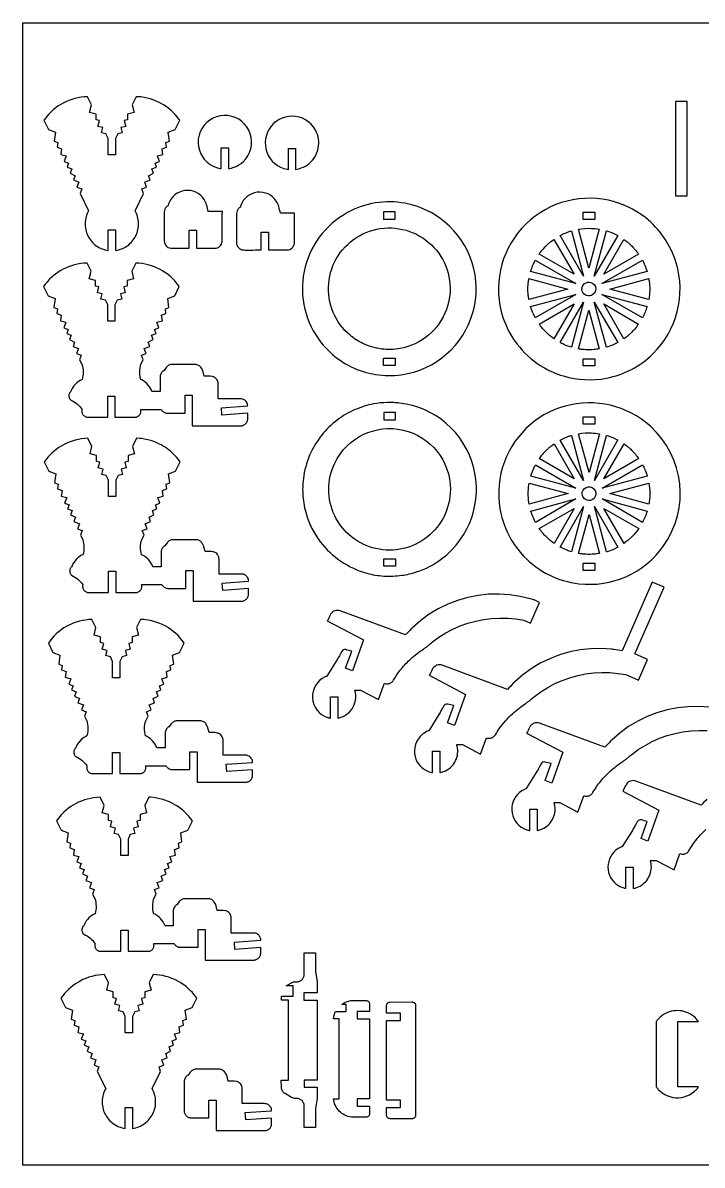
# Model space of a CAD drawing. Extents: x -4.2 to 32, y 14.1 to 33.8.
# Drawn here: x -4.23 to 7.45, y 14.14 to 33.79 of the extents above; entities that cross this region are included whole.
import ezdxf

# ---------------------------------------------------------------- set-up
doc = ezdxf.new("R2010")
doc.units = 0
doc.header["$MEASUREMENT"] = 0
doc.layers.get('0').update_dxf_attribs({"linetype": 'CONTINUOUS'})
doc.layers.add('SECTIONCUTEDGES', color=18, linetype='CONTINUOUS')

msp = doc.modelspace()

# ---------------------------------------------------------------- linework, layer by layer
msp.add_lwpolyline([(32.02, 33.787), (32.02, 14.136), (-4.234, 14.136), (-4.234, 33.787)], close=True)
at = {"layer": 'SECTIONCUTEDGES'}
for points in [[(-3.089, 30.075), (-3.073, 30.052), (-3.055, 30.03), (-3.037, 30.009), (-3.017, 29.99), (-2.996, 29.971), (-2.974, 29.954), (-2.951, 29.939), (-2.927, 29.925), (-2.902, 29.912), (-2.876, 29.901), (-2.85, 29.891), (-2.823, 29.883), (-2.795, 29.877), (-2.767, 29.872), (-2.767, 30.229), (-2.642, 30.229), (-2.642, 29.872), (-2.614, 29.877), (-2.586, 29.883), (-2.559, 29.891), (-2.533, 29.901), (-2.507, 29.912), (-2.483, 29.925), (-2.459, 29.939), (-2.436, 29.954), (-2.414, 29.971), (-2.393, 29.99), (-2.373, 30.009), (-2.354, 30.03), (-2.336, 30.052), (-2.32, 30.075), (-2.305, 30.099), (-2.292, 30.124), (-2.28, 30.15), (-2.27, 30.177), (-2.262, 30.204), (-2.255, 30.231), (-2.25, 30.258), (-2.247, 30.286), (-2.245, 30.314), (-2.245, 30.342), (-2.247, 30.37), (-2.25, 30.397), (-2.255, 30.425), (-2.262, 30.452), (-2.271, 30.478), (-2.281, 30.505), (-2.292, 30.531), (-2.306, 30.556), (-2.159, 30.853), (-2.187, 30.93), (-2.106, 30.96), (-2.138, 31.049), (-2.045, 31.084), (-2.072, 31.158), (-1.987, 31.2), (-2.015, 31.275), (-1.936, 31.304), (-1.962, 31.376), (-1.886, 31.404), (-1.921, 31.498), (-1.828, 31.522), (-1.841, 31.62), (-1.765, 31.649), (-1.776, 31.728), (-1.714, 31.751), (-1.735, 31.906), (-1.615, 31.951), (-1.536, 32.111), (-1.551, 32.132), (-1.581, 32.171), (-1.614, 32.209), (-1.649, 32.246), (-1.685, 32.28), (-1.723, 32.312), (-1.763, 32.342), (-1.805, 32.371), (-1.826, 32.384), (-1.866, 32.406), (-1.89, 32.419), (-1.94, 32.442), (-1.991, 32.462), (-2.043, 32.479), (-2.096, 32.493), (-2.149, 32.504), (-2.204, 32.512), (-2.258, 32.516), (-2.286, 32.517), (-2.356, 32.377), (-2.323, 32.247), (-2.433, 32.219), (-2.433, 32.119), (-2.49, 32.105), (-2.465, 32.007), (-2.549, 31.986), (-2.526, 31.896), (-2.603, 31.876), (-2.642, 31.797), (-2.642, 31.516), (-2.767, 31.516), (-2.767, 31.797), (-2.806, 31.876), (-2.883, 31.896), (-2.86, 31.986), (-2.944, 32.007), (-2.919, 32.105), (-2.976, 32.119), (-2.976, 32.219), (-3.086, 32.247), (-3.054, 32.377), (-3.123, 32.517), (-3.178, 32.514), (-3.233, 32.508), (-3.287, 32.499), (-3.34, 32.486), (-3.393, 32.471), (-3.444, 32.452), (-3.494, 32.431), (-3.544, 32.406), (-3.583, 32.384), (-3.626, 32.357), (-3.666, 32.328), (-3.705, 32.296), (-3.743, 32.263), (-3.761, 32.246), (-3.795, 32.209), (-3.828, 32.171), (-3.858, 32.132), (-3.873, 32.111), (-3.794, 31.951), (-3.674, 31.906), (-3.695, 31.751), (-3.633, 31.728), (-3.644, 31.649), (-3.568, 31.62), (-3.581, 31.522), (-3.488, 31.498), (-3.523, 31.404), (-3.447, 31.376), (-3.474, 31.304), (-3.395, 31.275), (-3.422, 31.2), (-3.337, 31.158), (-3.365, 31.084), (-3.271, 31.049), (-3.304, 30.96), (-3.222, 30.93), (-3.25, 30.853), (-3.103, 30.556), (-3.117, 30.531), (-3.129, 30.505), (-3.139, 30.478), (-3.147, 30.452), (-3.154, 30.425), (-3.159, 30.397), (-3.162, 30.37), (-3.164, 30.342), (-3.164, 30.314), (-3.162, 30.286), (-3.159, 30.258), (-3.154, 30.231), (-3.147, 30.204), (-3.139, 30.177), (-3.129, 30.15), (-3.117, 30.124), (-3.104, 30.099)], [(6.99, 30.812), (7.19, 30.812), (7.19, 32.437), (6.99, 32.437)], [(1.968, 30.535), (1.968, 30.41), (2.167, 30.41), (2.167, 30.535)], [(5.4, 30.405), (5.4, 30.53), (5.599, 30.53), (5.599, 30.405)], [(-3.424, 27.314), (-3.418, 27.306), (-3.411, 27.298), (-3.382, 27.284), (-3.354, 27.269), (-3.328, 27.251), (-3.303, 27.232), (-3.279, 27.211), (-3.257, 27.188), (-3.236, 27.164), (-3.217, 27.138), (-3.219, 27.128), (-3.221, 27.117), (-3.221, 27.107), (-3.22, 27.096), (-3.219, 27.086), (-3.216, 27.076), (-3.212, 27.066), (-3.208, 27.056), (-3.202, 27.047), (-3.195, 27.039), (-3.188, 27.031), (-3.18, 27.024), (-3.171, 27.018), (-3.162, 27.013), (-3.152, 27.009), (-3.142, 27.006), (-2.775, 27.006), (-2.775, 27.367), (-2.65, 27.367), (-2.65, 27.006), (-2.283, 27.006), (-2.272, 27.009), (-2.262, 27.013), (-2.253, 27.018), (-2.244, 27.024), (-2.236, 27.031), (-2.229, 27.039), (-2.222, 27.047), (-2.217, 27.056), (-2.212, 27.066), (-2.208, 27.076), (-2.205, 27.086), (-2.204, 27.096), (-2.203, 27.107), (-2.204, 27.117), (-2.205, 27.128), (-2.208, 27.138), (-1.857, 27.138), (-1.851, 27.128), (-1.843, 27.118), (-1.835, 27.109), (-1.826, 27.101), (-1.817, 27.094), (-1.807, 27.088), (-1.796, 27.083), (-1.784, 27.079), (-1.772, 27.075), (-1.76, 27.074), (-1.747, 27.073), (-1.446, 27.073), (-1.446, 27.381), (-1.321, 27.381), (-1.321, 26.854), (-0.492, 26.854), (-0.479, 26.854), (-0.467, 26.856), (-0.455, 26.859), (-0.444, 26.863), (-0.433, 26.869), (-0.422, 26.875), (-0.413, 26.882), (-0.404, 26.89), (-0.396, 26.899), (-0.389, 26.909), (-0.383, 26.919), (-0.377, 26.93), (-0.373, 26.941), (-0.37, 26.953), (-0.368, 26.965), (-0.368, 26.978), (-0.368, 27.07), (-0.812, 27.038), (-0.821, 27.164), (-0.368, 27.197), (-0.369, 27.213), (-0.372, 27.229), (-0.377, 27.244), (-0.384, 27.258), (-0.393, 27.271), (-0.403, 27.284), (-0.415, 27.294), (-0.428, 27.303), (-0.443, 27.31), (-0.458, 27.315), (-0.474, 27.318), (-0.49, 27.32), (-0.876, 27.32), (-0.876, 27.58), (-0.876, 27.592), (-0.878, 27.604), (-0.881, 27.615), (-0.884, 27.625), (-0.889, 27.636), (-0.9, 27.654), (-0.915, 27.671), (-0.932, 27.685), (-0.942, 27.69), (-0.952, 27.695), (-0.963, 27.699), (-0.974, 27.702), (-1.013, 27.707), (-1.116, 27.707), (-1.141, 27.808), (-1.165, 27.849), (-1.174, 27.863), (-1.185, 27.875), (-1.197, 27.885), (-1.211, 27.894), (-1.225, 27.901), (-1.24, 27.906), (-1.256, 27.91), (-1.273, 27.911), (-1.668, 27.911), (-1.682, 27.91), (-1.697, 27.907), (-1.711, 27.903), (-1.724, 27.897), (-1.736, 27.89), (-1.748, 27.881), (-1.759, 27.871), (-1.768, 27.86), (-1.806, 27.808), (-1.824, 27.796), (-1.836, 27.785), (-1.846, 27.773), (-1.855, 27.76), (-1.862, 27.745), (-1.868, 27.73), (-1.871, 27.714), (-1.872, 27.698), (-1.872, 27.445), (-2.014, 27.445), (-2.028, 27.479), (-2.045, 27.511), (-2.055, 27.526), (-2.077, 27.555), (-2.102, 27.581), (-2.129, 27.605), (-2.159, 27.626), (-2.191, 27.644), (-2.208, 27.652), (-2.216, 27.684), (-2.219, 27.701), (-2.223, 27.733), (-2.224, 27.75), (-2.225, 27.783), (-2.224, 27.816), (-2.22, 27.848), (-2.213, 27.881), (-2.205, 27.913), (-2.166, 27.991), (-2.195, 28.068), (-2.113, 28.098), (-2.146, 28.186), (-2.052, 28.221), (-2.08, 28.296), (-1.994, 28.338), (-2.022, 28.412), (-1.943, 28.442), (-1.97, 28.513), (-1.894, 28.542), (-1.929, 28.636), (-1.835, 28.659), (-1.849, 28.758), (-1.773, 28.786), (-1.784, 28.866), (-1.722, 28.889), (-1.743, 29.044), (-1.623, 29.089), (-1.544, 29.249), (-1.573, 29.289), (-1.605, 29.328), (-1.621, 29.347), (-1.656, 29.383), (-1.692, 29.418), (-1.731, 29.45), (-1.771, 29.48), (-1.791, 29.494), (-1.834, 29.521), (-1.873, 29.544), (-1.922, 29.568), (-1.973, 29.59), (-2.024, 29.609), (-2.077, 29.624), (-2.13, 29.637), (-2.184, 29.646), (-2.238, 29.652), (-2.293, 29.655), (-2.363, 29.514), (-2.33, 29.385), (-2.441, 29.357), (-2.441, 29.257), (-2.497, 29.243), (-2.473, 29.145), (-2.556, 29.123), (-2.534, 29.033), (-2.611, 29.014), (-2.65, 28.935), (-2.65, 28.654), (-2.775, 28.654), (-2.775, 28.935), (-2.814, 29.014), (-2.891, 29.033), (-2.868, 29.123), (-2.952, 29.145), (-2.927, 29.243), (-2.983, 29.257), (-2.983, 29.357), (-3.094, 29.385), (-3.061, 29.514), (-3.131, 29.655), (-3.186, 29.652), (-3.24, 29.646), (-3.294, 29.637), (-3.348, 29.624), (-3.4, 29.609), (-3.452, 29.59), (-3.502, 29.568), (-3.551, 29.544), (-3.591, 29.521), (-3.633, 29.494), (-3.674, 29.465), (-3.713, 29.434), (-3.732, 29.418), (-3.768, 29.383), (-3.786, 29.365), (-3.819, 29.328), (-3.851, 29.289), (-3.88, 29.249), (-3.801, 29.089), (-3.681, 29.044), (-3.703, 28.889), (-3.641, 28.866), (-3.652, 28.786), (-3.575, 28.758), (-3.589, 28.659), (-3.496, 28.636), (-3.531, 28.542), (-3.455, 28.513), (-3.481, 28.442), (-3.402, 28.412), (-3.43, 28.338), (-3.345, 28.296), (-3.372, 28.221), (-3.278, 28.186), (-3.311, 28.098), (-3.229, 28.068), (-3.258, 27.991), (-3.219, 27.913), (-3.211, 27.881), (-3.204, 27.848), (-3.2, 27.816), (-3.199, 27.783), (-3.2, 27.75), (-3.203, 27.717), (-3.209, 27.684), (-3.217, 27.652), (-3.249, 27.636), (-3.28, 27.616), (-3.309, 27.594), (-3.335, 27.568), (-3.358, 27.541), (-3.369, 27.526), (-3.388, 27.495), (-3.404, 27.462), (-3.411, 27.445), (-3.418, 27.437), (-3.424, 27.429), (-3.43, 27.421), (-3.435, 27.412), (-3.438, 27.402), (-3.441, 27.392), (-3.443, 27.382), (-3.443, 27.371), (-3.443, 27.361), (-3.441, 27.351), (-3.438, 27.341), (-3.435, 27.331), (-3.43, 27.322)], [(1.968, 27.891), (1.968, 28.016), (2.167, 28.016), (2.167, 27.891)], [(5.4, 27.885), (5.4, 28.01), (5.599, 28.01), (5.599, 27.885)], [(1.973, 27.084), (1.973, 26.959), (2.172, 26.959), (2.172, 27.084)], [(5.403, 26.886), (5.403, 27.011), (5.602, 27.011), (5.602, 26.886)], [(-3.41, 24.299), (-3.403, 24.291), (-3.396, 24.283), (-3.367, 24.269), (-3.339, 24.253), (-3.313, 24.236), (-3.288, 24.217), (-3.264, 24.195), (-3.242, 24.173), (-3.221, 24.149), (-3.202, 24.123), (-3.204, 24.113), (-3.206, 24.102), (-3.206, 24.092), (-3.206, 24.081), (-3.204, 24.071), (-3.201, 24.06), (-3.198, 24.05), (-3.193, 24.041), (-3.187, 24.032), (-3.18, 24.023), (-3.173, 24.016), (-3.165, 24.009), (-3.156, 24.003), (-3.147, 23.998), (-3.137, 23.994), (-3.127, 23.99), (-2.76, 23.99), (-2.76, 24.352), (-2.635, 24.352), (-2.635, 23.99), (-2.268, 23.99), (-2.257, 23.994), (-2.248, 23.998), (-2.238, 24.003), (-2.23, 24.009), (-2.222, 24.016), (-2.214, 24.023), (-2.208, 24.032), (-2.202, 24.041), (-2.197, 24.05), (-2.193, 24.06), (-2.191, 24.071), (-2.189, 24.081), (-2.188, 24.092), (-2.189, 24.102), (-2.19, 24.113), (-2.193, 24.123), (-1.842, 24.123), (-1.836, 24.113), (-1.829, 24.103), (-1.821, 24.094), (-1.812, 24.086), (-1.802, 24.079), (-1.792, 24.073), (-1.781, 24.068), (-1.77, 24.063), (-1.758, 24.06), (-1.745, 24.058), (-1.732, 24.058), (-1.431, 24.058), (-1.431, 24.366), (-1.306, 24.366), (-1.306, 23.839), (-0.477, 23.839), (-0.465, 23.839), (-0.452, 23.841), (-0.44, 23.844), (-0.429, 23.848), (-0.418, 23.854), (-0.408, 23.86), (-0.398, 23.867), (-0.389, 23.875), (-0.381, 23.884), (-0.374, 23.893), (-0.368, 23.904), (-0.363, 23.915), (-0.358, 23.926), (-0.355, 23.938), (-0.353, 23.95), (-0.353, 23.963), (-0.353, 24.055), (-0.797, 24.023), (-0.806, 24.149), (-0.353, 24.182), (-0.354, 24.198), (-0.357, 24.213), (-0.362, 24.229), (-0.369, 24.243), (-0.378, 24.256), (-0.388, 24.268), (-0.4, 24.279), (-0.414, 24.288), (-0.428, 24.295), (-0.443, 24.3), (-0.459, 24.303), (-0.475, 24.304), (-0.861, 24.304), (-0.861, 24.565), (-0.862, 24.577), (-0.863, 24.588), (-0.866, 24.599), (-0.869, 24.61), (-0.874, 24.62), (-0.885, 24.639), (-0.9, 24.656), (-0.918, 24.67), (-0.927, 24.675), (-0.937, 24.68), (-0.948, 24.684), (-0.959, 24.687), (-0.998, 24.692), (-1.101, 24.692), (-1.126, 24.793), (-1.15, 24.834), (-1.16, 24.847), (-1.17, 24.86), (-1.182, 24.87), (-1.196, 24.879), (-1.21, 24.886), (-1.225, 24.891), (-1.241, 24.894), (-1.258, 24.895), (-1.653, 24.895), (-1.667, 24.895), (-1.682, 24.892), (-1.696, 24.888), (-1.709, 24.882), (-1.722, 24.875), (-1.733, 24.866), (-1.744, 24.856), (-1.753, 24.844), (-1.791, 24.793), (-1.809, 24.781), (-1.821, 24.77), (-1.832, 24.758), (-1.84, 24.745), (-1.848, 24.73), (-1.853, 24.715), (-1.856, 24.699), (-1.857, 24.683), (-1.857, 24.43), (-1.999, 24.43), (-2.013, 24.463), (-2.031, 24.496), (-2.051, 24.526), (-2.075, 24.553), (-2.087, 24.566), (-2.115, 24.59), (-2.144, 24.611), (-2.176, 24.629), (-2.193, 24.637), (-2.201, 24.669), (-2.206, 24.702), (-2.21, 24.735), (-2.211, 24.768), (-2.209, 24.8), (-2.205, 24.833), (-2.199, 24.866), (-2.19, 24.898), (-2.151, 24.975), (-2.18, 25.052), (-2.098, 25.083), (-2.131, 25.171), (-2.037, 25.206), (-2.065, 25.281), (-1.98, 25.323), (-2.007, 25.397), (-1.928, 25.427), (-1.955, 25.498), (-1.879, 25.526), (-1.914, 25.62), (-1.821, 25.644), (-1.834, 25.743), (-1.758, 25.771), (-1.769, 25.851), (-1.707, 25.874), (-1.728, 26.029), (-1.608, 26.074), (-1.529, 26.234), (-1.558, 26.274), (-1.59, 26.313), (-1.624, 26.35), (-1.659, 26.386), (-1.697, 26.419), (-1.736, 26.45), (-1.776, 26.479), (-1.819, 26.506), (-1.858, 26.529), (-1.883, 26.541), (-1.933, 26.564), (-1.984, 26.585), (-2.036, 26.602), (-2.088, 26.616), (-2.142, 26.626), (-2.196, 26.634), (-2.224, 26.637), (-2.279, 26.64), (-2.348, 26.499), (-2.315, 26.37), (-2.426, 26.342), (-2.426, 26.242), (-2.483, 26.228), (-2.458, 26.13), (-2.542, 26.108), (-2.519, 26.018), (-2.596, 25.999), (-2.635, 25.92), (-2.635, 25.639), (-2.76, 25.639), (-2.76, 25.92), (-2.799, 25.999), (-2.876, 26.018), (-2.853, 26.108), (-2.937, 26.13), (-2.912, 26.228), (-2.969, 26.242), (-2.969, 26.342), (-3.079, 26.37), (-3.046, 26.499), (-3.116, 26.64), (-3.171, 26.637), (-3.225, 26.631), (-3.279, 26.621), (-3.333, 26.609), (-3.385, 26.593), (-3.437, 26.575), (-3.487, 26.553), (-3.536, 26.529), (-3.576, 26.506), (-3.618, 26.479), (-3.659, 26.45), (-3.698, 26.419), (-3.735, 26.386), (-3.771, 26.35), (-3.805, 26.313), (-3.836, 26.274), (-3.866, 26.234), (-3.786, 26.074), (-3.666, 26.029), (-3.688, 25.874), (-3.626, 25.851), (-3.637, 25.771), (-3.56, 25.743), (-3.574, 25.644), (-3.481, 25.62), (-3.516, 25.526), (-3.44, 25.498), (-3.466, 25.427), (-3.387, 25.397), (-3.415, 25.323), (-3.33, 25.281), (-3.357, 25.206), (-3.263, 25.171), (-3.296, 25.083), (-3.215, 25.052), (-3.243, 24.975), (-3.205, 24.898), (-3.196, 24.866), (-3.19, 24.833), (-3.186, 24.8), (-3.184, 24.768), (-3.185, 24.735), (-3.188, 24.702), (-3.194, 24.669), (-3.202, 24.637), (-3.235, 24.621), (-3.265, 24.601), (-3.294, 24.578), (-3.32, 24.553), (-3.343, 24.526), (-3.354, 24.511), (-3.373, 24.48), (-3.389, 24.447), (-3.396, 24.43), (-3.403, 24.422), (-3.41, 24.414), (-3.415, 24.406), (-3.42, 24.396), (-3.424, 24.387), (-3.426, 24.377), (-3.428, 24.367), (-3.428, 24.356), (-3.428, 24.346), (-3.426, 24.336), (-3.424, 24.326), (-3.42, 24.316), (-3.415, 24.307)], [(1.973, 24.44), (1.973, 24.565), (2.172, 24.565), (2.172, 24.44)], [(5.403, 24.367), (5.403, 24.492), (5.602, 24.492), (5.602, 24.367)], [(-3.34, 21.182), (-3.334, 21.174), (-3.326, 21.167), (-3.298, 21.153), (-3.27, 21.137), (-3.244, 21.119), (-3.218, 21.1), (-3.195, 21.079), (-3.172, 21.056), (-3.152, 21.032), (-3.132, 21.007), (-3.135, 20.996), (-3.137, 20.986), (-3.137, 20.975), (-3.136, 20.965), (-3.135, 20.954), (-3.132, 20.944), (-3.128, 20.934), (-3.123, 20.924), (-3.118, 20.915), (-3.111, 20.907), (-3.104, 20.899), (-3.096, 20.892), (-3.087, 20.886), (-3.078, 20.881), (-3.068, 20.877), (-3.058, 20.874), (-2.691, 20.874), (-2.691, 21.235), (-2.566, 21.235), (-2.566, 20.874), (-2.198, 20.874), (-2.188, 20.877), (-2.178, 20.881), (-2.169, 20.886), (-2.16, 20.892), (-2.152, 20.899), (-2.145, 20.907), (-2.138, 20.915), (-2.133, 20.924), (-2.128, 20.934), (-2.124, 20.944), (-2.121, 20.954), (-2.12, 20.965), (-2.119, 20.975), (-2.119, 20.986), (-2.121, 20.996), (-2.124, 21.007), (-1.773, 21.006), (-1.766, 20.996), (-1.759, 20.987), (-1.751, 20.978), (-1.742, 20.97), (-1.733, 20.963), (-1.723, 20.956), (-1.712, 20.951), (-1.7, 20.947), (-1.688, 20.944), (-1.676, 20.942), (-1.663, 20.941), (-1.362, 20.941), (-1.362, 21.249), (-1.237, 21.249), (-1.237, 20.722), (-0.408, 20.722), (-0.395, 20.723), (-0.383, 20.725), (-0.371, 20.728), (-0.359, 20.732), (-0.349, 20.737), (-0.338, 20.743), (-0.329, 20.75), (-0.32, 20.759), (-0.312, 20.767), (-0.305, 20.777), (-0.298, 20.787), (-0.293, 20.798), (-0.289, 20.81), (-0.286, 20.821), (-0.284, 20.834), (-0.283, 20.847), (-0.283, 20.939), (-0.728, 20.906), (-0.737, 21.032), (-0.283, 21.065), (-0.284, 21.081), (-0.287, 21.097), (-0.293, 21.112), (-0.3, 21.126), (-0.308, 21.14), (-0.319, 21.152), (-0.331, 21.162), (-0.344, 21.171), (-0.359, 21.179), (-0.374, 21.184), (-0.389, 21.187), (-0.405, 21.188), (-0.792, 21.188), (-0.792, 21.449), (-0.792, 21.46), (-0.794, 21.472), (-0.796, 21.483), (-0.8, 21.494), (-0.805, 21.504), (-0.816, 21.523), (-0.831, 21.539), (-0.848, 21.553), (-0.858, 21.559), (-0.868, 21.564), (-0.879, 21.568), (-0.89, 21.57), (-0.929, 21.576), (-1.032, 21.576), (-1.057, 21.676), (-1.081, 21.717), (-1.09, 21.731), (-1.101, 21.743), (-1.113, 21.754), (-1.127, 21.762), (-1.141, 21.769), (-1.156, 21.775), (-1.172, 21.778), (-1.188, 21.779), (-1.583, 21.779), (-1.598, 21.778), (-1.613, 21.775), (-1.626, 21.771), (-1.64, 21.765), (-1.652, 21.758), (-1.664, 21.749), (-1.674, 21.739), (-1.684, 21.728), (-1.722, 21.676), (-1.74, 21.664), (-1.752, 21.654), (-1.762, 21.641), (-1.771, 21.628), (-1.778, 21.614), (-1.783, 21.598), (-1.787, 21.583), (-1.788, 21.566), (-1.788, 21.313), (-1.93, 21.313), (-1.936, 21.33), (-1.952, 21.363), (-1.961, 21.379), (-1.982, 21.409), (-2.005, 21.437), (-2.031, 21.462), (-2.045, 21.474), (-2.075, 21.495), (-2.107, 21.513), (-2.124, 21.521), (-2.132, 21.553), (-2.137, 21.585), (-2.14, 21.618), (-2.141, 21.651), (-2.14, 21.684), (-2.136, 21.717), (-2.129, 21.749), (-2.121, 21.781), (-2.082, 21.859), (-2.111, 21.936), (-2.029, 21.966), (-2.062, 22.055), (-1.968, 22.09), (-1.996, 22.164), (-1.91, 22.206), (-1.938, 22.281), (-1.859, 22.31), (-1.886, 22.382), (-1.81, 22.41), (-1.844, 22.504), (-1.751, 22.528), (-1.765, 22.626), (-1.688, 22.655), (-1.699, 22.734), (-1.638, 22.757), (-1.659, 22.912), (-1.539, 22.957), (-1.46, 23.117), (-1.489, 23.158), (-1.521, 23.197), (-1.537, 23.215), (-1.572, 23.252), (-1.608, 23.286), (-1.647, 23.318), (-1.687, 23.348), (-1.728, 23.377), (-1.749, 23.39), (-1.789, 23.412), (-1.838, 23.437), (-1.889, 23.458), (-1.914, 23.468), (-1.966, 23.485), (-2.019, 23.499), (-2.073, 23.51), (-2.127, 23.518), (-2.154, 23.52), (-2.209, 23.523), (-2.279, 23.383), (-2.246, 23.253), (-2.357, 23.225), (-2.357, 23.125), (-2.413, 23.111), (-2.388, 23.013), (-2.472, 22.992), (-2.45, 22.902), (-2.527, 22.882), (-2.566, 22.803), (-2.566, 22.522), (-2.691, 22.522), (-2.691, 22.803), (-2.729, 22.882), (-2.806, 22.902), (-2.784, 22.992), (-2.868, 23.013), (-2.843, 23.111), (-2.899, 23.125), (-2.899, 23.225), (-3.01, 23.253), (-2.977, 23.383), (-3.047, 23.523), (-3.102, 23.52), (-3.156, 23.514), (-3.21, 23.505), (-3.263, 23.492), (-3.316, 23.477), (-3.367, 23.458), (-3.418, 23.437), (-3.467, 23.412), (-3.507, 23.39), (-3.528, 23.377), (-3.569, 23.348), (-3.609, 23.318), (-3.648, 23.286), (-3.666, 23.269), (-3.702, 23.234), (-3.735, 23.197), (-3.767, 23.158), (-3.796, 23.117), (-3.717, 22.957), (-3.597, 22.912), (-3.618, 22.757), (-3.557, 22.734), (-3.568, 22.655), (-3.491, 22.626), (-3.505, 22.528), (-3.412, 22.504), (-3.446, 22.41), (-3.37, 22.382), (-3.397, 22.31), (-3.318, 22.281), (-3.346, 22.206), (-3.26, 22.164), (-3.288, 22.09), (-3.194, 22.055), (-3.227, 21.966), (-3.145, 21.936), (-3.174, 21.859), (-3.135, 21.781), (-3.127, 21.749), (-3.12, 21.717), (-3.116, 21.684), (-3.115, 21.651), (-3.116, 21.618), (-3.117, 21.602), (-3.121, 21.569), (-3.128, 21.537), (-3.132, 21.521), (-3.165, 21.504), (-3.196, 21.484), (-3.225, 21.462), (-3.251, 21.437), (-3.274, 21.409), (-3.285, 21.394), (-3.304, 21.363), (-3.32, 21.33), (-3.326, 21.313), (-3.334, 21.306), (-3.34, 21.298), (-3.346, 21.289), (-3.351, 21.28), (-3.354, 21.27), (-3.357, 21.26), (-3.359, 21.25), (-3.359, 21.24), (-3.359, 21.229), (-3.357, 21.219), (-3.354, 21.209), (-3.351, 21.2), (-3.346, 21.191)], [(-3.201, 18.123), (-3.194, 18.115), (-3.187, 18.108), (-3.158, 18.094), (-3.131, 18.078), (-3.104, 18.061), (-3.079, 18.041), (-3.055, 18.02), (-3.033, 17.998), (-3.012, 17.974), (-2.993, 17.948), (-2.996, 17.938), (-2.997, 17.927), (-2.998, 17.916), (-2.997, 17.906), (-2.995, 17.895), (-2.992, 17.885), (-2.989, 17.875), (-2.984, 17.866), (-2.978, 17.857), (-2.972, 17.848), (-2.964, 17.841), (-2.956, 17.834), (-2.947, 17.828), (-2.938, 17.823), (-2.928, 17.818), (-2.918, 17.815), (-2.551, 17.815), (-2.551, 18.177), (-2.426, 18.177), (-2.426, 17.815), (-2.059, 17.815), (-2.049, 17.818), (-2.039, 17.823), (-2.03, 17.828), (-2.021, 17.834), (-2.013, 17.841), (-2.005, 17.848), (-1.999, 17.857), (-1.993, 17.866), (-1.988, 17.875), (-1.985, 17.885), (-1.982, 17.895), (-1.98, 17.906), (-1.979, 17.916), (-1.98, 17.927), (-1.981, 17.938), (-1.984, 17.948), (-1.633, 17.948), (-1.627, 17.937), (-1.62, 17.928), (-1.612, 17.919), (-1.603, 17.911), (-1.593, 17.904), (-1.583, 17.898), (-1.572, 17.892), (-1.561, 17.888), (-1.549, 17.885), (-1.536, 17.883), (-1.524, 17.883), (-1.222, 17.883), (-1.222, 18.19), (-1.097, 18.19), (-1.097, 17.663), (-0.268, 17.663), (-0.256, 17.664), (-0.243, 17.666), (-0.231, 17.669), (-0.22, 17.673), (-0.209, 17.678), (-0.199, 17.685), (-0.189, 17.692), (-0.18, 17.7), (-0.172, 17.709), (-0.165, 17.718), (-0.159, 17.729), (-0.154, 17.739), (-0.15, 17.751), (-0.146, 17.763), (-0.145, 17.775), (-0.144, 17.788), (-0.144, 17.88), (-0.588, 17.848), (-0.597, 17.973), (-0.144, 18.007), (-0.145, 18.023), (-0.148, 18.038), (-0.153, 18.053), (-0.16, 18.068), (-0.169, 18.081), (-0.179, 18.093), (-0.191, 18.104), (-0.205, 18.113), (-0.219, 18.12), (-0.234, 18.125), (-0.25, 18.128), (-0.266, 18.129), (-0.652, 18.129), (-0.652, 18.39), (-0.653, 18.402), (-0.654, 18.413), (-0.657, 18.424), (-0.661, 18.435), (-0.665, 18.445), (-0.677, 18.464), (-0.691, 18.481), (-0.709, 18.494), (-0.718, 18.5), (-0.729, 18.505), (-0.739, 18.509), (-0.75, 18.512), (-0.789, 18.517), (-0.892, 18.517), (-0.917, 18.617), (-0.942, 18.659), (-0.951, 18.672), (-0.961, 18.684), (-0.974, 18.695), (-0.987, 18.704), (-1.001, 18.711), (-1.017, 18.716), (-1.033, 18.719), (-1.049, 18.72), (-1.444, 18.72), (-1.459, 18.719), (-1.473, 18.717), (-1.487, 18.713), (-1.5, 18.707), (-1.513, 18.699), (-1.524, 18.691), (-1.535, 18.681), (-1.544, 18.669), (-1.582, 18.617), (-1.6, 18.606), (-1.612, 18.595), (-1.623, 18.583), (-1.632, 18.569), (-1.639, 18.555), (-1.644, 18.54), (-1.647, 18.524), (-1.648, 18.507), (-1.648, 18.254), (-1.79, 18.254), (-1.804, 18.288), (-1.822, 18.32), (-1.842, 18.35), (-1.866, 18.378), (-1.892, 18.403), (-1.92, 18.426), (-1.951, 18.445), (-1.984, 18.462), (-1.992, 18.494), (-1.998, 18.527), (-2.001, 18.559), (-2.002, 18.592), (-2, 18.625), (-1.996, 18.658), (-1.993, 18.674), (-1.986, 18.706), (-1.981, 18.722), (-1.943, 18.8), (-1.971, 18.877), (-1.889, 18.908), (-1.922, 18.996), (-1.828, 19.031), (-1.856, 19.105), (-1.771, 19.147), (-1.798, 19.222), (-1.719, 19.251), (-1.746, 19.323), (-1.67, 19.351), (-1.705, 19.445), (-1.612, 19.469), (-1.625, 19.567), (-1.549, 19.596), (-1.56, 19.676), (-1.498, 19.699), (-1.519, 19.854), (-1.399, 19.898), (-1.32, 20.058), (-1.35, 20.099), (-1.381, 20.138), (-1.398, 20.157), (-1.432, 20.193), (-1.469, 20.227), (-1.507, 20.259), (-1.547, 20.29), (-1.589, 20.318), (-1.61, 20.331), (-1.649, 20.354), (-1.699, 20.378), (-1.749, 20.4), (-1.775, 20.409), (-1.827, 20.426), (-1.88, 20.44), (-1.933, 20.451), (-1.988, 20.459), (-2.042, 20.464), (-2.07, 20.465), (-2.139, 20.324), (-2.107, 20.195), (-2.217, 20.167), (-2.217, 20.067), (-2.274, 20.052), (-2.249, 19.954), (-2.333, 19.933), (-2.31, 19.843), (-2.387, 19.823), (-2.426, 19.745), (-2.426, 19.464), (-2.551, 19.464), (-2.551, 19.745), (-2.59, 19.823), (-2.667, 19.843), (-2.644, 19.933), (-2.728, 19.954), (-2.703, 20.052), (-2.76, 20.067), (-2.76, 20.167), (-2.87, 20.195), (-2.838, 20.324), (-2.907, 20.465), (-2.962, 20.462), (-3.017, 20.456), (-3.071, 20.446), (-3.124, 20.434), (-3.176, 20.418), (-3.228, 20.4), (-3.278, 20.378), (-3.328, 20.354), (-3.367, 20.331), (-3.409, 20.304), (-3.45, 20.275), (-3.489, 20.244), (-3.527, 20.21), (-3.545, 20.193), (-3.579, 20.157), (-3.612, 20.119), (-3.642, 20.079), (-3.657, 20.058), (-3.578, 19.898), (-3.458, 19.854), (-3.479, 19.699), (-3.417, 19.676), (-3.428, 19.596), (-3.352, 19.567), (-3.365, 19.469), (-3.272, 19.445), (-3.307, 19.351), (-3.231, 19.323), (-3.258, 19.251), (-3.179, 19.222), (-3.206, 19.147), (-3.121, 19.105), (-3.149, 19.031), (-3.055, 18.996), (-3.088, 18.908), (-3.006, 18.877), (-3.034, 18.8), (-2.996, 18.722), (-2.987, 18.69), (-2.981, 18.658), (-2.977, 18.625), (-2.975, 18.592), (-2.976, 18.559), (-2.979, 18.527), (-2.985, 18.494), (-2.993, 18.462), (-3.01, 18.454), (-3.042, 18.436), (-3.071, 18.415), (-3.099, 18.391), (-3.123, 18.364), (-3.145, 18.336), (-3.164, 18.305), (-3.18, 18.271), (-3.187, 18.254), (-3.194, 18.247), (-3.201, 18.239), (-3.206, 18.23), (-3.211, 18.221), (-3.215, 18.212), (-3.217, 18.202), (-3.219, 18.192), (-3.22, 18.181), (-3.219, 18.171), (-3.217, 18.161), (-3.215, 18.151), (-3.211, 18.141), (-3.206, 18.132)], [(0.261, 15.376), (0.25, 15.386), (0.239, 15.397), (0.231, 15.41), (0.223, 15.424), (0.218, 15.438), (0.214, 15.454), (0.212, 15.469), (0.208, 15.6), (0.332, 15.6), (0.332, 16.975), (0.212, 16.975), (0.212, 17.043), (0.412, 17.043), (0.412, 17.22), (0.296, 17.22), (0.386, 17.273), (0.401, 17.281), (0.417, 17.287), (0.434, 17.29), (0.45, 17.291), (0.489, 17.292), (0.502, 17.294), (0.514, 17.297), (0.526, 17.301), (0.537, 17.306), (0.547, 17.313), (0.557, 17.32), (0.566, 17.328), (0.574, 17.337), (0.581, 17.347), (0.588, 17.358), (0.593, 17.369), (0.597, 17.38), (0.601, 17.393), (0.603, 17.405), (0.603, 17.418), (0.603, 17.789), (0.799, 17.789), (0.799, 17.465), (0.828, 17.291), (0.828, 17.1), (0.6, 17.1), (0.6, 16.975), (0.828, 16.975), (0.828, 15.6), (0.603, 15.6), (0.603, 15.475), (0.828, 15.475), (0.828, 15.283), (0.799, 15.109), (0.799, 14.785), (0.603, 14.785), (0.603, 15.156), (0.603, 15.169), (0.601, 15.182), (0.597, 15.194), (0.593, 15.205), (0.588, 15.216), (0.581, 15.227), (0.574, 15.237), (0.566, 15.246), (0.557, 15.254), (0.547, 15.261), (0.537, 15.268), (0.526, 15.273), (0.514, 15.277), (0.502, 15.28), (0.489, 15.282), (0.45, 15.283), (0.434, 15.284), (0.417, 15.287), (0.401, 15.293), (0.386, 15.301), (0.274, 15.367)], [(-2.761, 14.927), (-2.743, 14.906), (-2.723, 14.886), (-2.702, 14.868), (-2.68, 14.851), (-2.657, 14.836), (-2.633, 14.821), (-2.608, 14.809), (-2.582, 14.797), (-2.556, 14.788), (-2.529, 14.78), (-2.501, 14.773), (-2.473, 14.768), (-2.473, 15.126), (-2.348, 15.126), (-2.348, 14.768), (-2.32, 14.773), (-2.292, 14.78), (-2.265, 14.788), (-2.239, 14.797), (-2.213, 14.809), (-2.189, 14.821), (-2.165, 14.836), (-2.142, 14.851), (-2.12, 14.868), (-2.099, 14.886), (-2.079, 14.906), (-2.06, 14.927), (-2.043, 14.949), (-2.026, 14.972), (-2.012, 14.996), (-1.998, 15.021), (-1.986, 15.047), (-1.976, 15.073), (-1.968, 15.1), (-1.961, 15.128), (-1.956, 15.155), (-1.953, 15.183), (-1.951, 15.211), (-1.951, 15.238), (-1.953, 15.266), (-1.956, 15.294), (-1.961, 15.321), (-1.968, 15.348), (-1.977, 15.375), (-1.987, 15.401), (-1.998, 15.427), (-2.012, 15.452), (-1.865, 15.749), (-1.893, 15.827), (-1.812, 15.857), (-1.844, 15.945), (-1.751, 15.98), (-1.778, 16.055), (-1.693, 16.097), (-1.721, 16.171), (-1.642, 16.201), (-1.668, 16.272), (-1.592, 16.301), (-1.627, 16.395), (-1.534, 16.418), (-1.547, 16.517), (-1.471, 16.545), (-1.482, 16.625), (-1.42, 16.648), (-1.441, 16.803), (-1.321, 16.848), (-1.242, 17.008), (-1.272, 17.048), (-1.303, 17.087), (-1.32, 17.106), (-1.355, 17.142), (-1.391, 17.177), (-1.429, 17.209), (-1.469, 17.239), (-1.511, 17.267), (-1.532, 17.28), (-1.572, 17.303), (-1.621, 17.327), (-1.671, 17.349), (-1.723, 17.368), (-1.775, 17.383), (-1.829, 17.396), (-1.883, 17.405), (-1.937, 17.411), (-1.992, 17.414), (-2.062, 17.273), (-2.029, 17.144), (-2.139, 17.116), (-2.139, 17.016), (-2.196, 17.002), (-2.171, 16.904), (-2.255, 16.882), (-2.232, 16.792), (-2.309, 16.773), (-2.348, 16.694), (-2.348, 16.413), (-2.473, 16.413), (-2.473, 16.694), (-2.512, 16.773), (-2.589, 16.792), (-2.566, 16.882), (-2.65, 16.904), (-2.625, 17.002), (-2.682, 17.016), (-2.682, 17.116), (-2.792, 17.144), (-2.76, 17.273), (-2.829, 17.414), (-2.884, 17.411), (-2.939, 17.405), (-2.993, 17.396), (-3.046, 17.383), (-3.099, 17.368), (-3.15, 17.349), (-3.201, 17.327), (-3.25, 17.303), (-3.289, 17.28), (-3.332, 17.253), (-3.372, 17.224), (-3.411, 17.193), (-3.449, 17.16), (-3.484, 17.124), (-3.518, 17.087), (-3.549, 17.048), (-3.579, 17.008), (-3.5, 16.848), (-3.38, 16.803), (-3.401, 16.648), (-3.339, 16.625), (-3.35, 16.545), (-3.274, 16.517), (-3.287, 16.418), (-3.194, 16.395), (-3.229, 16.301), (-3.153, 16.272), (-3.18, 16.201), (-3.101, 16.171), (-3.128, 16.097), (-3.043, 16.055), (-3.071, 15.98), (-2.977, 15.945), (-3.01, 15.857), (-2.928, 15.827), (-2.956, 15.749), (-2.81, 15.452), (-2.823, 15.427), (-2.835, 15.401), (-2.845, 15.375), (-2.853, 15.348), (-2.86, 15.321), (-2.865, 15.294), (-2.868, 15.266), (-2.87, 15.238), (-2.87, 15.211), (-2.869, 15.183), (-2.865, 15.155), (-2.86, 15.128), (-2.853, 15.1), (-2.845, 15.073), (-2.835, 15.047), (-2.823, 15.021), (-2.81, 14.996), (-2.795, 14.972), (-2.779, 14.949)], [(1.186, 15.087), (1.168, 15.11), (1.153, 15.135), (1.139, 15.161), (1.127, 15.188), (1.118, 15.217), (1.111, 15.246), (1.106, 15.277), (1.202, 15.277), (1.202, 16.652), (1.106, 16.652), (1.111, 16.682), (1.114, 16.697), (1.122, 16.726), (1.133, 16.754), (1.143, 16.777), (1.323, 16.777), (1.323, 16.902), (1.25, 16.902), (1.275, 16.919), (1.301, 16.933), (1.314, 16.939), (1.342, 16.951), (1.371, 16.959), (1.401, 16.966), (1.416, 16.968), (1.672, 16.968), (1.684, 16.965), (1.69, 16.963), (1.701, 16.958), (1.71, 16.95), (1.718, 16.941), (1.723, 16.93), (1.727, 16.918), (1.728, 16.906), (1.728, 16.777), (1.517, 16.777), (1.517, 16.652), (1.728, 16.652), (1.728, 15.277), (1.517, 15.277), (1.517, 15.152), (1.728, 15.152), (1.728, 15.016), (1.725, 15.004), (1.723, 14.998), (1.718, 14.988), (1.71, 14.978), (1.701, 14.971), (1.69, 14.965), (1.678, 14.961), (1.666, 14.96), (1.415, 14.96), (1.385, 14.965), (1.356, 14.973), (1.327, 14.983), (1.3, 14.995), (1.275, 15.01), (1.25, 15.026), (1.227, 15.045), (1.206, 15.065)], [(2.039, 14.953), (2.031, 14.962), (2.025, 14.973), (2.023, 14.978), (2.021, 14.99), (2.02, 15.126), (2.26, 15.126), (2.26, 15.251), (2.02, 15.251), (2.02, 16.626), (2.26, 16.626), (2.26, 16.751), (2.02, 16.751), (2.02, 16.88), (2.022, 16.893), (2.025, 16.905), (2.031, 16.915), (2.039, 16.924), (2.048, 16.932), (2.058, 16.938), (2.064, 16.94), (2.076, 16.942), (2.458, 16.943), (2.471, 16.941), (2.482, 16.938), (2.493, 16.932), (2.502, 16.924), (2.51, 16.915), (2.515, 16.905), (2.518, 16.899), (2.52, 16.887), (2.52, 14.997), (2.519, 14.984), (2.515, 14.973), (2.51, 14.962), (2.502, 14.953), (2.493, 14.945), (2.482, 14.939), (2.477, 14.937), (2.464, 14.935), (2.083, 14.935), (2.07, 14.936), (2.058, 14.939), (2.048, 14.945)], [(-0.4, 14.913), (-0.409, 15.039), (0.044, 15.072), (0.043, 15.088), (0.04, 15.104), (0.035, 15.119), (0.028, 15.133), (0.019, 15.146), (0.009, 15.159), (-0.003, 15.169), (-0.017, 15.178), (-0.031, 15.185), (-0.046, 15.19), (-0.062, 15.193), (-0.078, 15.195), (-0.464, 15.195), (-0.464, 15.455), (-0.465, 15.467), (-0.466, 15.479), (-0.469, 15.49), (-0.472, 15.5), (-0.477, 15.511), (-0.488, 15.529), (-0.495, 15.538), (-0.512, 15.553), (-0.521, 15.56), (-0.53, 15.565), (-0.54, 15.57), (-0.551, 15.574), (-0.562, 15.577), (-0.601, 15.582), (-0.704, 15.582), (-0.729, 15.683), (-0.753, 15.724), (-0.763, 15.738), (-0.773, 15.75), (-0.786, 15.76), (-0.799, 15.769), (-0.813, 15.776), (-0.829, 15.781), (-0.844, 15.785), (-0.861, 15.786), (-1.256, 15.786), (-1.271, 15.785), (-1.285, 15.782), (-1.299, 15.778), (-1.312, 15.772), (-1.325, 15.765), (-1.336, 15.756), (-1.347, 15.746), (-1.356, 15.735), (-1.394, 15.683), (-1.412, 15.671), (-1.424, 15.66), (-1.435, 15.648), (-1.444, 15.635), (-1.451, 15.62), (-1.456, 15.605), (-1.459, 15.589), (-1.46, 15.573), (-1.46, 15.072), (-1.459, 15.06), (-1.458, 15.047), (-1.454, 15.035), (-1.45, 15.024), (-1.445, 15.013), (-1.439, 15.003), (-1.432, 14.993), (-1.424, 14.984), (-1.415, 14.976), (-1.405, 14.969), (-1.395, 14.963), (-1.384, 14.958), (-1.373, 14.954), (-1.361, 14.95), (-1.348, 14.949), (-1.336, 14.948), (-1.034, 14.948), (-1.034, 15.256), (-0.909, 15.256), (-0.909, 14.729), (-0.08, 14.729), (-0.068, 14.729), (-0.055, 14.731), (-0.043, 14.734), (-0.032, 14.739), (-0.021, 14.744), (-0.011, 14.75), (-0.001, 14.757), (0.008, 14.765), (0.016, 14.774), (0.023, 14.784), (0.029, 14.794), (0.034, 14.805), (0.039, 14.816), (0.042, 14.828), (0.044, 14.84), (0.044, 14.853), (0.044, 14.945)]]:
    msp.add_lwpolyline(points, close=True, dxfattribs=at)
for points in [[(-0.823, 31.279), (-0.823, 31.636), (-0.698, 31.636), (-0.698, 31.279, 0.047597), (-0.598, 31.305, 0.100184), (-0.447, 31.398, 0.639695), (-0.708, 32.191, 0.640021), (-1.142, 31.478, 0.099512), (-1.013, 31.35, 0.09979), (-0.845, 31.282, 0.009062), (-0.834, 31.28, -0.003021)], [(0.331, 31.623), (0.456, 31.623), (0.456, 31.265, 0.053281), (0.567, 31.296, 0.059622), (0.658, 31.344, 0.171891), (0.836, 31.595, 0.17205), (0.817, 31.901, 0.566523), (0.035, 32.009, 0.566801), (0.309, 31.269, 0.009062), (0.32, 31.267, -0.003021), (0.331, 31.265)], [(-1.376, 29.91), (-1.376, 30.218), (-1.251, 30.218), (-1.251, 29.91, -0.001261), (-0.995, 29.909, 0.007568), (-0.931, 29.91, 0.17911), (-0.846, 29.944, 0.186027), (-0.807, 30.022, 0.012625), (-0.807, 30.026, 0.006307), (-0.806, 30.034, 0.00914), (-0.805, 30.136, -0.008036), (-0.804, 30.544), (-1.046, 30.544, 0.002778), (-1.075, 30.654, 0.080686), (-1.117, 30.75, 0.286261), (-1.447, 30.902, 0.286452), (-1.728, 30.673, 0.036637), (-1.734, 30.65, -0.114416), (-1.736, 30.645, -0.116624), (-1.742, 30.64, 0.081245), (-1.766, 30.622, 0.097719), (-1.792, 30.584, 0.089338), (-1.802, 30.535), (-1.802, 30.034, 0.17911), (-1.769, 29.95, 0.186027), (-1.69, 29.911, 0.012625), (-1.686, 29.91, 0.006307), (-1.678, 29.91, 0.008514), (-1.572, 29.909, -0.002207)], [(-0.135, 29.88), (-0.135, 30.188), (-0.01, 30.188), (-0.01, 29.88, -0.001261), (0.247, 29.88, 0.007568), (0.311, 29.88, 0.17911), (0.395, 29.914, 0.186027), (0.435, 29.992, 0.012625), (0.435, 29.996, 0.006307), (0.435, 30.005, 0.00914), (0.436, 30.107, -0.008036), (0.438, 30.515), (0.195, 30.515, 0.002778), (0.167, 30.624, 0.080686), (0.124, 30.72, 0.286261), (-0.205, 30.872, 0.286452), (-0.487, 30.643, 0.036637), (-0.493, 30.62, -0.114416), (-0.495, 30.615, -0.116624), (-0.501, 30.61, 0.081245), (-0.525, 30.593, 0.097719), (-0.55, 30.554, 0.089338), (-0.561, 30.505), (-0.561, 30.005, 0.17911), (-0.527, 29.92, 0.186027), (-0.449, 29.881, 0.012625), (-0.445, 29.881, 0.006307), (-0.436, 29.88, 0.008514), (-0.331, 29.879, -0.002207)], [(0.897, 28.284, 0.149338), (1.616, 27.789, 0.149353), (2.49, 27.78, 0.296651), (3.548, 29.017, 0.29625), (2.846, 30.488, 0.092281), (2.336, 30.683, 0.172556), (1.348, 30.523, 0.220869), (0.602, 29.508, 0.221131)], [(4.691, 27.876, 0.063566), (5.061, 27.712, 0.120276), (5.801, 27.675, 0.147825), (6.599, 28.093, 0.278823), (7, 29.66, 0.15407), (6.471, 30.436, 0.113627), (5.838, 30.734, 0.268788), (4.346, 30.253, 0.26905), (4.022, 28.721, 0.085445), (4.267, 28.258, 0.083649), (4.66, 27.895, 0.004404), (4.676, 27.885, 0.004421)], [(3.049, 28.854, -0.131005), (2.741, 28.415, -0.129677), (2.252, 28.184, -0.079692), (1.931, 28.176, -0.0771), (1.613, 28.271, -0.064704), (1.393, 28.412, -0.117883), (1.103, 28.806, -0.529054), (2.041, 30.259, -0.528938)], [(5.406, 29.432), (5.004, 30.129, -0.012176), (5.092, 30.171, -0.019565), (5.148, 30.193, -0.009363), (5.173, 30.201, 0.003121), (5.198, 30.209)], [(5.499, 29.568), (5.319, 30.238, -0.057699), (5.543, 30.252, -0.024823), (5.678, 30.238)], [(5.592, 29.432), (5.8, 30.21, 0.006199), (5.805, 30.209, -0.0186), (5.81, 30.208), (5.906, 30.172, -0.018388), (5.951, 30.151, 0.006129), (5.994, 30.13)], [(4.643, 29.809, -0.014778), (4.705, 29.888, -0.028539), (4.777, 29.964, -0.018438), (4.821, 30.004, -0.011345), (4.897, 30.063), (5.244, 29.463)], [(5.754, 29.463), (6.1, 30.063, 0.006303), (6.133, 30.04, -0.01891), (6.165, 30.015, -0.017187), (6.203, 29.981, -0.012321), (6.254, 29.931, -0.018926), (6.296, 29.884, -0.012469), (6.354, 29.809)], [(4.497, 29.509, -0.012918), (4.525, 29.589, -0.018758), (4.548, 29.644, -0.010898), (4.563, 29.673, 0.003632), (4.578, 29.703), (5.274, 29.301)], [(5.723, 29.301), (6.42, 29.703, -0.026072), (6.46, 29.619, -0.02074), (6.5, 29.509)], [(4.469, 29.028, 0.006429), (4.462, 29.065, -0.01929), (4.457, 29.102), (4.452, 29.208), (4.457, 29.313, -0.018896), (4.462, 29.35, 0.006298), (4.468, 29.387), (5.138, 29.208)], [(5.544, 29.098, -0.520017), (5.38, 29.202, -0.519794), (5.534, 29.321, -0.315968), (5.618, 29.213, -0.315775)], [(5.859, 29.208), (6.529, 29.387, -0.005477), (6.539, 29.31, -0.027167), (6.545, 29.213, -0.022163), (6.542, 29.133, -0.016966), (6.529, 29.028)], [(4.578, 28.712, -0.020623), (4.518, 28.845, -0.019978), (4.499, 28.897, -0.019766), (4.498, 28.902, 0.006588), (4.497, 28.906), (5.274, 29.115)], [(5.723, 29.115), (6.5, 28.907, -0.023422), (6.465, 28.809, -0.022807), (6.42, 28.713)], [(4.643, 28.606), (5.244, 28.953), (4.897, 28.352, -0.024397), (4.791, 28.439, -0.042082), (4.684, 28.552, -0.010889), (4.663, 28.579, 0.00363)], [(5.004, 28.287), (5.406, 28.983), (5.198, 28.206, -0.012234), (5.12, 28.233, -0.017991), (5.068, 28.255, -0.010478), (5.036, 28.271, 0.003492)], [(5.8, 28.206), (5.592, 28.983), (5.994, 28.286, 0.006248), (5.951, 28.264, -0.018746), (5.906, 28.243), (5.81, 28.208, -0.018599), (5.805, 28.207, 0.006199)], [(6.101, 28.352), (5.754, 28.953), (6.354, 28.606, -0.014529), (6.287, 28.52, -0.022653), (6.239, 28.468), (6.165, 28.4, -0.018394), (6.133, 28.376, 0.006131)], [(5.319, 28.177), (5.499, 28.847), (5.678, 28.178, -0.013089), (5.587, 28.166, -0.036535), (5.447, 28.163, -0.015577), (5.39, 28.168, -0.012352)], [(0.88, 24.861, 0.082498), (1.234, 24.526, 0.081429), (1.683, 24.319, 0.051999), (1.971, 24.271, 0.048718), (2.282, 24.283, 0.045642), (2.534, 24.341, 0.081866), (2.967, 24.566, 0.306737), (3.514, 26.152, 0.307202), (2.245, 27.246, 0.018046), (2.143, 27.254, 0.016111), (2.028, 27.255, 0.042286), (1.798, 27.231, 0.052805), (1.48, 27.134, 0.063258), (1.171, 26.954, 0.060023), (0.901, 26.691, 0.070022), (0.697, 26.348, 0.067248), (0.589, 25.947, 0.053404), (0.582, 25.644, 0.050725), (0.641, 25.33, 0.04601), (0.737, 25.089, 0.044299)], [(4.382, 24.609, 0.086412), (4.814, 24.291, 0.086691), (5.327, 24.138, 0.274319), (6.783, 24.788, 0.379188), (6.557, 26.846, 0.257222), (5.091, 27.194, 0.257249), (4.014, 26.141, 0.132982), (3.99, 25.325, 0.132968)], [(3.117, 25.762, -0.481507), (1.838, 24.742, -0.481693), (1.129, 26.215, -0.349808), (2.304, 26.781, -0.349977)], [(5.502, 26.049), (5.322, 26.719, -0.057699), (5.546, 26.733, -0.024823), (5.681, 26.719)], [(4.646, 26.29, -0.014778), (4.708, 26.369, -0.028539), (4.78, 26.445, -0.018438), (4.824, 26.485, -0.011345), (4.9, 26.544), (5.247, 25.944)], [(5.409, 25.913), (5.007, 26.61, -0.012176), (5.095, 26.652, -0.019565), (5.151, 26.674, -0.009363), (5.176, 26.682, 0.003121), (5.201, 26.69)], [(5.595, 25.913), (5.803, 26.691, 0.006199), (5.808, 26.69, -0.0186), (5.813, 26.689), (5.909, 26.653, -0.018388), (5.954, 26.632, 0.006129), (5.998, 26.611)], [(5.757, 25.944), (6.103, 26.544, 0.006303), (6.136, 26.521, -0.01891), (6.168, 26.496, -0.017187), (6.206, 26.463, -0.012321), (6.257, 26.412, -0.018926), (6.299, 26.365, -0.012469), (6.357, 26.291)], [(4.501, 25.99, -0.012918), (4.528, 26.071, -0.018758), (4.551, 26.125, -0.010898), (4.566, 26.154, 0.003632), (4.581, 26.184), (5.277, 25.782)], [(5.726, 25.782), (6.423, 26.184, -0.026072), (6.463, 26.1, -0.02074), (6.503, 25.99)], [(4.472, 25.509, 0.006429), (4.465, 25.546, -0.01929), (4.46, 25.583), (4.455, 25.689), (4.46, 25.794, -0.018896), (4.465, 25.831, 0.006298), (4.471, 25.868), (5.141, 25.689)], [(5.384, 25.677, -0.704491), (5.585, 25.772, -0.705318), (5.49, 25.57, -0.172802), (5.418, 25.605, -0.173371)], [(5.862, 25.689), (6.532, 25.868, -0.035509), (6.547, 25.704, -0.037792), (6.538, 25.549, -0.007975), (6.535, 25.529, 0.002658), (6.532, 25.509)], [(4.581, 25.194, -0.020623), (4.521, 25.326, -0.019978), (4.502, 25.378, -0.019766), (4.501, 25.383, 0.006588), (4.5, 25.387), (5.277, 25.596)], [(5.726, 25.596), (6.503, 25.388, -0.023422), (6.468, 25.29, -0.022807), (6.423, 25.194)], [(4.646, 25.087), (5.247, 25.434), (4.9, 24.833, -0.019294), (4.813, 24.902, -0.045903), (4.687, 25.033, -0.008546), (4.668, 25.058, -0.007227)], [(5.007, 24.768), (5.409, 25.464), (5.201, 24.687, -0.012234), (5.123, 24.714, -0.017991), (5.071, 24.736, -0.010478), (5.039, 24.752, 0.003492)], [(5.803, 24.687), (5.595, 25.464), (5.998, 24.767, 0.006248), (5.954, 24.745, -0.018746), (5.909, 24.724), (5.813, 24.689, -0.018599), (5.808, 24.688, 0.006199)], [(6.104, 24.833), (5.757, 25.434), (6.357, 25.087, -0.014529), (6.29, 25.001, -0.022653), (6.242, 24.949), (6.168, 24.881, -0.018394), (6.136, 24.857, 0.006131)], [(5.322, 24.658), (5.502, 25.328), (5.681, 24.659, -0.013089), (5.59, 24.647, -0.036535), (5.45, 24.644, -0.015577), (5.393, 24.649, -0.012352)], [(2.809, 20.889), (2.809, 21.257), (2.934, 21.257), (2.934, 20.889, 0.023544), (2.996, 20.906, 0.03569), (3.035, 20.922, 0.169973), (3.208, 21.096, 0.169094), (3.235, 21.342, 0.017201), (3.231, 21.357, -0.005733), (3.227, 21.372), (3.327, 21.372), (3.637, 21.208), (3.736, 21.488, 0.09929), (3.796, 21.48, 0.116244), (3.846, 21.496, 0.12564), (3.892, 21.541, -0.015905), (3.957, 21.643, -0.056835), (4.183, 21.901, -0.035533), (4.408, 22.078, -0.013715), (4.432, 22.094, 0.024577), (4.456, 22.11, 0.026089), (4.494, 22.141, -0.020061), (4.562, 22.2), (4.675, 22.281), (4.792, 22.355), (4.915, 22.42), (5.042, 22.475), (5.173, 22.522), (5.307, 22.559), (5.443, 22.586), (5.581, 22.604), (5.719, 22.611), (5.858, 22.609), (5.996, 22.596), (6.133, 22.574), (6.352, 22.478), (6.509, 22.835), (6.289, 22.931), (6.791, 24.078), (6.59, 24.166), (6.07, 22.983, -0.002171), (5.927, 23.006, 0.013028), (5.891, 23.011), (5.71, 23.023), (5.529, 23.019), (5.348, 23), (5.17, 22.965), (4.996, 22.915), (4.827, 22.849), (4.664, 22.77), (4.508, 22.676), (4.361, 22.57), (4.224, 22.451, 0.013028), (4.199, 22.425, -0.002171), (4.098, 22.321), (2.975, 22.736, 0.161142), (2.886, 22.736, 0.167596), (2.817, 22.684, 0.03262), (2.803, 22.66, -0.002417), (2.755, 22.563), (3.376, 22.235), (3.186, 21.701), (3.07, 21.747), (3.175, 22.042, 0.000984), (3.072, 22.067, 0.161021), (3.034, 22.063, 0.167951), (3.002, 22.035, -0.009744), (2.919, 21.888), (2.746, 21.609, -0.129096), (2.74, 21.607, 0.054431), (2.734, 21.605, 0.148247), (2.561, 21.464, 0.286429), (2.548, 21.071, 0.104197), (2.649, 20.958, 0.101482), (2.791, 20.893, 0.013414), (2.8, 20.891, -0.004471)], [(1.055, 21.826), (1.055, 22.194), (1.18, 22.194), (1.18, 21.826, 0.020963), (1.235, 21.84, 0.061647), (1.311, 21.875, 0.220567), (1.485, 22.134, 0.114184), (1.473, 22.308), (1.573, 22.308), (1.883, 22.145), (1.983, 22.425, 0.110316), (2.046, 22.418, 0.121881), (2.101, 22.438, 0.112814), (2.141, 22.481, -0.038886), (2.275, 22.675, -0.039453), (2.437, 22.845, -0.033728), (2.654, 23.015, -0.013715), (2.678, 23.031, 0.024577), (2.702, 23.047, 0.026089), (2.74, 23.078, -0.020061), (2.808, 23.137), (2.921, 23.218), (3.038, 23.292), (3.161, 23.356), (3.288, 23.412), (3.419, 23.459), (3.553, 23.495), (3.689, 23.523), (3.827, 23.54), (3.965, 23.548), (4.104, 23.545), (4.242, 23.533), (4.379, 23.511), (4.493, 23.461), (4.65, 23.818, -0.004535), (4.559, 23.859, 0.027218), (4.536, 23.868), (4.316, 23.92), (4.137, 23.947), (3.956, 23.959), (3.775, 23.956), (3.594, 23.936), (3.416, 23.902), (3.242, 23.851), (3.073, 23.786), (2.91, 23.707), (2.754, 23.613), (2.608, 23.507), (2.471, 23.388, 0.013028), (2.445, 23.362, -0.002171), (2.344, 23.257), (1.222, 23.673, 0.161142), (1.132, 23.673, 0.167596), (1.063, 23.621, 0.03262), (1.049, 23.597, -0.002417), (1.001, 23.5), (1.622, 23.172), (1.433, 22.638), (1.316, 22.684), (1.421, 22.979, 0.000984), (1.318, 23.004, 0.161021), (1.28, 23, 0.167951), (1.249, 22.971, -0.009744), (1.165, 22.825), (0.992, 22.546, -0.104608), (0.987, 22.543, 0.035992), (0.964, 22.535, 0.3096), (0.745, 22.173, 0.310426), (1.003, 21.839, 0.017896), (1.023, 21.833, 0.01187)], [(7.383, 15.481), (7.031, 15.481), (7.031, 16.608), (7.383, 16.608, 0.038073), (7.324, 16.674, 0.086225), (7.2, 16.757, 0.165526), (6.918, 16.782, 0.163078), (6.675, 16.629, -0.003274), (6.661, 16.613, 0.092926), (6.658, 16.608), (6.658, 15.481, 0.085175), (6.661, 15.477, 0.019014), (6.692, 15.44, 0.164246), (6.944, 15.302, 0.225008), (7.311, 15.403, 0.029293), (7.344, 15.434, 0.021768)]]:
    msp.add_lwpolyline(points, format="xyb", close=True, dxfattribs=at)
for points in [[(7.565, 22.014), (7.384, 22.026), (7.203, 22.023), (7.023, 22.003), (6.845, 21.968), (6.67, 21.918), (6.501, 21.853), (6.338, 21.773), (6.182, 21.68), (6.036, 21.573), (5.899, 21.454, 0.013028), (5.873, 21.429, -0.002171), (5.772, 21.324), (4.65, 21.74, 0.161142), (4.56, 21.74, 0.167596), (4.491, 21.687, 0.03262), (4.478, 21.664, -0.002417), (4.429, 21.566), (5.05, 21.238), (4.861, 20.705), (4.745, 20.751), (4.849, 21.046, 0.000984), (4.747, 21.07, 0.161021), (4.708, 21.067, 0.167951), (4.677, 21.038, -0.009744), (4.593, 20.891), (4.42, 20.613, -0.104608), (4.415, 20.61, 0.035992), (4.392, 20.601, 0.271691), (4.173, 20.292, 0.272097), (4.337, 19.951, 0.041095), (4.39, 19.921, 0.04113), (4.448, 19.9, 0.017881), (4.465, 19.896, -0.00596), (4.483, 19.893), (4.483, 20.261), (4.608, 20.261), (4.608, 19.893, 0.022698), (4.669, 19.909, 0.051188), (4.724, 19.933, 0.160914), (4.886, 20.11, 0.163128), (4.909, 20.345, 0.017201), (4.905, 20.36, -0.005733), (4.901, 20.375), (5.001, 20.375), (5.311, 20.211), (5.411, 20.492, 0.110316), (5.474, 20.485, 0.121881), (5.529, 20.505, 0.112814), (5.569, 20.548, -0.038886), (5.703, 20.741, -0.039453), (5.865, 20.912, -0.033728), (6.082, 21.082, -0.013715), (6.106, 21.098, 0.024577), (6.13, 21.114, 0.026089), (6.168, 21.145, -0.020061), (6.236, 21.203), (6.349, 21.285), (6.467, 21.358), (6.589, 21.423), (6.716, 21.479), (6.847, 21.525), (6.981, 21.562), (7.117, 21.59), (7.255, 21.607), (7.393, 21.615), (7.532, 21.612)], [(7.527, 20.432, -0.002171), (7.427, 20.328), (6.304, 20.743, 0.161142), (6.214, 20.743, 0.167596), (6.145, 20.691, 0.03262), (6.132, 20.667, -0.002417), (6.083, 20.57), (6.704, 20.242), (6.515, 19.708), (6.399, 19.754), (6.503, 20.049, 0.000984), (6.401, 20.074, 0.161021), (6.362, 20.07, 0.167951), (6.331, 20.042, -0.009744), (6.247, 19.895), (6.074, 19.616, -0.104608), (6.069, 19.613, 0.035992), (6.046, 19.605, 0.259424), (5.83, 19.313, 0.259758), (5.964, 18.975, 0.052586), (6.029, 18.932, 0.052673), (6.102, 18.904, 0.017881), (6.12, 18.9, -0.00596), (6.137, 18.896), (6.137, 19.264), (6.262, 19.264), (6.262, 18.896, 0.022698), (6.323, 18.912, 0.051188), (6.379, 18.936, 0.160914), (6.54, 19.113, 0.163128), (6.564, 19.349, 0.017201), (6.56, 19.364, -0.005733), (6.555, 19.379), (6.655, 19.379), (6.965, 19.215), (7.065, 19.495, 0.09929), (7.125, 19.487, 0.116244), (7.174, 19.502, 0.12564), (7.22, 19.548, -0.015905), (7.286, 19.65, -0.056835), (7.511, 19.908, -0.035533)]]:
    msp.add_lwpolyline(points, format="xyb", dxfattribs=at)

doc.saveas('drawing.dxf')
